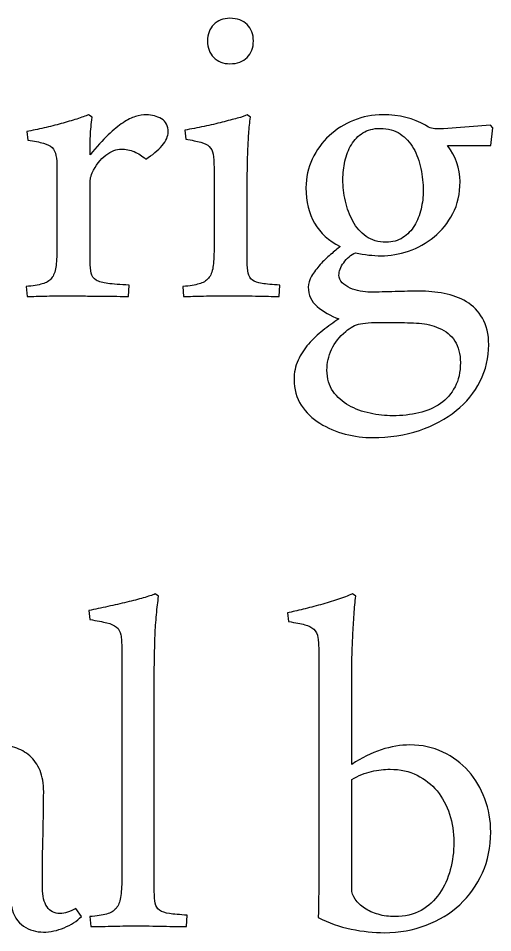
# Model space of a CAD drawing. Extents: x -303 to 288, y -142 to 145.
# Drawn here: x 82.1 to 88.48, y -122.49 to -110.2 of the extents above; entities that cross this region are included whole.
import ezdxf

# ---------------------------------------------------------------- set-up
doc = ezdxf.new("R2010")
doc.units = 0
doc.header["$MEASUREMENT"] = 0
doc.layers.add('LAYER_1', color=7, linetype='CONTINUOUS')

msp = doc.modelspace()

# ---------------------------------------------------------------- linework, layer by layer
at = {"layer": 'LAYER_1', "color": 250}
for points, knots in [([(84.6444, -110.5066), (84.6444, -110.4163), (84.6726, -110.3429), (84.7276, -110.2865), (84.7276, -110.2865), (84.7827, -110.23), (84.856, -110.2018), (84.9463, -110.2018), (84.9463, -110.2018), (85.0437, -110.2018), (85.1199, -110.23), (85.1763, -110.2865), (85.1763, -110.2865), (85.2328, -110.3429), (85.261, -110.4163), (85.261, -110.5066), (85.261, -110.5066), (85.261, -110.5983), (85.2328, -110.6717), (85.1763, -110.7281), (85.1763, -110.7281), (85.1199, -110.7846), (85.0437, -110.8128), (84.9463, -110.8128), (84.9463, -110.8128), (84.856, -110.8128), (84.7827, -110.7846), (84.7276, -110.7281), (84.7276, -110.7281), (84.6726, -110.6717), (84.6444, -110.5983), (84.6444, -110.5066)], [0, 0, 0, 0, 0.1111111, 0.1111111, 0.1111111, 0.1111111, 0.2222222, 0.2222222, 0.2222222, 0.2222222, 0.3333333, 0.3333333, 0.3333333, 0.3333333, 0.4444444, 0.4444444, 0.4444444, 0.4444444, 0.5555556, 0.5555556, 0.5555556, 0.5555556, 0.6666667, 0.6666667, 0.6666667, 0.6666667, 0.7777778, 0.7777778, 0.7777778, 0.7777778, 1, 1, 1, 1]), ([(83.5832, -113.9384), (83.538, -113.9384), (83.4858, -113.9384), (83.4237, -113.937), (83.4237, -113.937), (83.3616, -113.9356), (83.2939, -113.9342), (83.2233, -113.9342), (83.2233, -113.9342), (83.1514, -113.9342), (83.078, -113.9342), (83.0032, -113.9328), (83.0032, -113.9328), (82.9298, -113.9313), (82.8593, -113.9299), (82.7929, -113.9299), (82.7929, -113.9299), (82.6857, -113.9299), (82.5827, -113.9313), (82.4825, -113.9342), (82.4825, -113.9342), (82.3837, -113.937), (82.2948, -113.9384), (82.2186, -113.9384), (82.2186, -113.9384), (82.2186, -113.9384), (82.2059, -113.8058), (82.2059, -113.8058), (82.2059, -113.8058), (82.2962, -113.7973), (82.3696, -113.786), (82.4232, -113.7705), (82.4232, -113.7705), (82.4769, -113.7564), (82.5178, -113.731), (82.5474, -113.6943), (82.5474, -113.6943), (82.5756, -113.659), (82.5954, -113.6096), (82.6053, -113.5475), (82.6053, -113.5475), (82.6137, -113.4854), (82.6194, -113.4022), (82.6194, -113.2978), (82.6194, -113.2978), (82.6194, -113.2978), (82.6194, -112.2267), (82.6194, -112.2267), (82.6194, -112.2267), (82.6194, -112.1491), (82.6152, -112.0884), (82.6067, -112.0447), (82.6067, -112.0447), (82.5982, -112.001), (82.5813, -111.9657), (82.5545, -111.9389), (82.5545, -111.9389), (82.5291, -111.9135), (82.4896, -111.8937), (82.4374, -111.8796), (82.4374, -111.8796), (82.3851, -111.8655), (82.3146, -111.8514), (82.2271, -111.8387), (82.2271, -111.8387), (82.2271, -111.8387), (82.2144, -111.723), (82.2144, -111.723), (82.2144, -111.723), (82.2892, -111.7089), (82.3654, -111.6933), (82.4458, -111.675), (82.4458, -111.675), (82.5248, -111.6567), (82.6025, -111.6383), (82.6772, -111.6171), (82.6772, -111.6171), (82.752, -111.596), (82.8212, -111.5762), (82.8861, -111.5551), (82.8861, -111.5551), (82.951, -111.5339), (83.0032, -111.5155), (83.0455, -111.4986), (83.0455, -111.4986), (83.0455, -111.4986), (83.0949, -111.5325), (83.0949, -111.5325), (83.0949, -111.5325), (83.0808, -111.6171), (83.0723, -111.7032), (83.0695, -111.7865), (83.0695, -111.7865), (83.0667, -111.8711), (83.0653, -111.9544), (83.0653, -112.0362), (83.0653, -112.0362), (83.1542, -111.929), (83.2346, -111.8401), (83.308, -111.7695), (83.308, -111.7695), (83.38, -111.7004), (83.4477, -111.6454), (83.5084, -111.6044), (83.5084, -111.6044), (83.5691, -111.5649), (83.6241, -111.5367), (83.6749, -111.5226), (83.6749, -111.5226), (83.7271, -111.5071), (83.7765, -111.4986), (83.8259, -111.4986), (83.8259, -111.4986), (83.8978, -111.4986), (83.9642, -111.517), (84.0248, -111.5536), (84.0248, -111.5536), (84.0855, -111.5889), (84.1152, -111.6482), (84.1152, -111.7314), (84.1152, -111.7314), (84.1152, -111.7865), (84.0883, -111.8471), (84.0333, -111.9121), (84.0333, -111.9121), (83.9783, -111.9784), (83.9049, -112.0391), (83.8146, -112.0941), (83.8146, -112.0941), (83.7638, -112.0503), (83.713, -112.0165), (83.6594, -111.9939), (83.6594, -111.9939), (83.6057, -111.9699), (83.5465, -111.9586), (83.483, -111.9586), (83.483, -111.9586), (83.4195, -111.9586), (83.3503, -111.9854), (83.277, -112.0405), (83.277, -112.0405), (83.2022, -112.0955), (83.1415, -112.1759), (83.0949, -112.2804), (83.0949, -112.2804), (83.0808, -112.3114), (83.0723, -112.3382), (83.0695, -112.3608), (83.0695, -112.3608), (83.0667, -112.3848), (83.0653, -112.4158), (83.0653, -112.4539), (83.0653, -112.4539), (83.0653, -112.4539), (83.0653, -113.4671), (83.0653, -113.4671), (83.0653, -113.4671), (83.0653, -113.5334), (83.0709, -113.5856), (83.0808, -113.6265), (83.0808, -113.6265), (83.0893, -113.6661), (83.1119, -113.6971), (83.1485, -113.7197), (83.1485, -113.7197), (83.1838, -113.7408), (83.236, -113.7564), (83.3052, -113.7648), (83.3052, -113.7648), (83.3743, -113.7733), (83.4689, -113.7804), (83.5902, -113.786), (83.5902, -113.786), (83.5902, -113.786), (83.5832, -113.9384), (83.5832, -113.9384)], [0, 0, 0, 0, 0.0222222, 0.0222222, 0.0222222, 0.0222222, 0.0444444, 0.0444444, 0.0444444, 0.0444444, 0.0666667, 0.0666667, 0.0666667, 0.0666667, 0.0888889, 0.0888889, 0.0888889, 0.0888889, 0.1111111, 0.1111111, 0.1111111, 0.1111111, 0.1333333, 0.1333333, 0.1333333, 0.1333333, 0.1555556, 0.1555556, 0.1555556, 0.1555556, 0.1777778, 0.1777778, 0.1777778, 0.1777778, 0.2, 0.2, 0.2, 0.2, 0.2222222, 0.2222222, 0.2222222, 0.2222222, 0.2444444, 0.2444444, 0.2444444, 0.2444444, 0.2666667, 0.2666667, 0.2666667, 0.2666667, 0.2888889, 0.2888889, 0.2888889, 0.2888889, 0.3111111, 0.3111111, 0.3111111, 0.3111111, 0.3333333, 0.3333333, 0.3333333, 0.3333333, 0.3555556, 0.3555556, 0.3555556, 0.3555556, 0.3777778, 0.3777778, 0.3777778, 0.3777778, 0.4, 0.4, 0.4, 0.4, 0.4222222, 0.4222222, 0.4222222, 0.4222222, 0.4444444, 0.4444444, 0.4444444, 0.4444444, 0.4666667, 0.4666667, 0.4666667, 0.4666667, 0.4888889, 0.4888889, 0.4888889, 0.4888889, 0.5111111, 0.5111111, 0.5111111, 0.5111111, 0.5333333, 0.5333333, 0.5333333, 0.5333333, 0.5555556, 0.5555556, 0.5555556, 0.5555556, 0.5777778, 0.5777778, 0.5777778, 0.5777778, 0.6, 0.6, 0.6, 0.6, 0.6222222, 0.6222222, 0.6222222, 0.6222222, 0.6444444, 0.6444444, 0.6444444, 0.6444444, 0.6666667, 0.6666667, 0.6666667, 0.6666667, 0.6888889, 0.6888889, 0.6888889, 0.6888889, 0.7111111, 0.7111111, 0.7111111, 0.7111111, 0.7333333, 0.7333333, 0.7333333, 0.7333333, 0.7555556, 0.7555556, 0.7555556, 0.7555556, 0.7777778, 0.7777778, 0.7777778, 0.7777778, 0.8, 0.8, 0.8, 0.8, 0.8222222, 0.8222222, 0.8222222, 0.8222222, 0.8444444, 0.8444444, 0.8444444, 0.8444444, 0.8666667, 0.8666667, 0.8666667, 0.8666667, 0.8888889, 0.8888889, 0.8888889, 0.8888889, 0.9111111, 0.9111111, 0.9111111, 0.9111111, 0.9333333, 0.9333333, 0.9333333, 0.9333333, 0.9555556, 0.9555556, 0.9555556, 0.9555556, 1, 1, 1, 1]), ([(85.6081, -113.9384), (85.5207, -113.9384), (85.4134, -113.937), (85.2892, -113.9342), (85.2892, -113.9342), (85.1665, -113.9313), (85.0381, -113.9299), (84.9054, -113.9299), (84.9054, -113.9299), (84.7982, -113.9299), (84.6938, -113.9313), (84.5907, -113.9342), (84.5907, -113.9342), (84.4891, -113.937), (84.4002, -113.9384), (84.3226, -113.9384), (84.3226, -113.9384), (84.3226, -113.9384), (84.3142, -113.8058), (84.3142, -113.8058), (84.3142, -113.8058), (84.4059, -113.7973), (84.4779, -113.786), (84.5315, -113.7705), (84.5315, -113.7705), (84.5851, -113.7564), (84.6274, -113.731), (84.6571, -113.6943), (84.6571, -113.6943), (84.6881, -113.659), (84.7079, -113.6096), (84.7177, -113.5475), (84.7177, -113.5475), (84.7276, -113.4854), (84.7319, -113.4022), (84.7319, -113.2978), (84.7319, -113.2978), (84.7319, -113.2978), (84.7319, -112.2098), (84.7319, -112.2098), (84.7319, -112.2098), (84.7319, -112.1336), (84.7276, -112.0729), (84.7192, -112.0278), (84.7192, -112.0278), (84.7107, -111.984), (84.6938, -111.9502), (84.6684, -111.9248), (84.6684, -111.9248), (84.6415, -111.9008), (84.6034, -111.881), (84.5526, -111.8669), (84.5526, -111.8669), (84.5004, -111.8528), (84.4341, -111.8401), (84.3509, -111.826), (84.3509, -111.826), (84.3509, -111.826), (84.3396, -111.706), (84.3396, -111.706), (84.3396, -111.706), (84.4242, -111.6891), (84.5103, -111.6722), (84.5978, -111.6538), (84.5978, -111.6538), (84.6839, -111.6369), (84.7657, -111.6171), (84.8419, -111.5988), (84.8419, -111.5988), (84.9167, -111.579), (84.9844, -111.5607), (85.0437, -111.5452), (85.0437, -111.5452), (85.103, -111.5282), (85.1481, -111.5127), (85.1778, -111.4986), (85.1778, -111.4986), (85.1778, -111.4986), (85.2201, -111.5325), (85.2201, -111.5325), (85.2201, -111.5325), (85.2116, -111.6016), (85.2046, -111.6736), (85.1989, -111.7512), (85.1989, -111.7512), (85.1933, -111.8288), (85.189, -111.905), (85.1862, -111.9812), (85.1862, -111.9812), (85.1834, -112.0574), (85.182, -112.128), (85.1806, -112.1957), (85.1806, -112.1957), (85.1792, -112.2634), (85.1778, -112.3213), (85.1778, -112.3721), (85.1778, -112.3721), (85.1778, -112.3721), (85.1778, -113.4671), (85.1778, -113.4671), (85.1778, -113.4671), (85.1778, -113.5334), (85.182, -113.5856), (85.1905, -113.6265), (85.1905, -113.6265), (85.1989, -113.6661), (85.2173, -113.6971), (85.2469, -113.7197), (85.2469, -113.7197), (85.2751, -113.7408), (85.3189, -113.7564), (85.3767, -113.7648), (85.3767, -113.7648), (85.4346, -113.7733), (85.515, -113.7804), (85.6166, -113.786), (85.6166, -113.786), (85.6166, -113.786), (85.6081, -113.9384), (85.6081, -113.9384)], [0, 0, 0, 0, 0.0322581, 0.0322581, 0.0322581, 0.0322581, 0.0645161, 0.0645161, 0.0645161, 0.0645161, 0.0967742, 0.0967742, 0.0967742, 0.0967742, 0.1290323, 0.1290323, 0.1290323, 0.1290323, 0.1612903, 0.1612903, 0.1612903, 0.1612903, 0.1935484, 0.1935484, 0.1935484, 0.1935484, 0.2258065, 0.2258065, 0.2258065, 0.2258065, 0.2580645, 0.2580645, 0.2580645, 0.2580645, 0.2903226, 0.2903226, 0.2903226, 0.2903226, 0.3225806, 0.3225806, 0.3225806, 0.3225806, 0.3548387, 0.3548387, 0.3548387, 0.3548387, 0.3870968, 0.3870968, 0.3870968, 0.3870968, 0.4193548, 0.4193548, 0.4193548, 0.4193548, 0.4516129, 0.4516129, 0.4516129, 0.4516129, 0.483871, 0.483871, 0.483871, 0.483871, 0.516129, 0.516129, 0.516129, 0.516129, 0.5483871, 0.5483871, 0.5483871, 0.5483871, 0.5806452, 0.5806452, 0.5806452, 0.5806452, 0.6129032, 0.6129032, 0.6129032, 0.6129032, 0.6451613, 0.6451613, 0.6451613, 0.6451613, 0.6774194, 0.6774194, 0.6774194, 0.6774194, 0.7096774, 0.7096774, 0.7096774, 0.7096774, 0.7419355, 0.7419355, 0.7419355, 0.7419355, 0.7741935, 0.7741935, 0.7741935, 0.7741935, 0.8064516, 0.8064516, 0.8064516, 0.8064516, 0.8387097, 0.8387097, 0.8387097, 0.8387097, 0.8709677, 0.8709677, 0.8709677, 0.8709677, 0.9032258, 0.9032258, 0.9032258, 0.9032258, 0.9354839, 0.9354839, 0.9354839, 0.9354839, 1, 1, 1, 1]), ([(85.968, -112.4793), (85.968, -112.341), (85.9962, -112.2126), (86.0526, -112.0927), (86.0526, -112.0927), (86.1091, -111.9727), (86.1853, -111.8683), (86.2798, -111.7808), (86.2798, -111.7808), (86.3758, -111.6919), (86.4858, -111.6228), (86.6086, -111.5734), (86.6086, -111.5734), (86.7328, -111.524), (86.864, -111.4986), (87.0023, -111.4986), (87.0023, -111.4986), (87.2224, -111.4986), (87.4129, -111.5466), (87.5724, -111.6397), (87.5724, -111.6397), (87.602, -111.6595), (87.6317, -111.6722), (87.6571, -111.6792), (87.6571, -111.6792), (87.6839, -111.6863), (87.7149, -111.6891), (87.7502, -111.6891), (87.7502, -111.6891), (87.7798, -111.6863), (87.8024, -111.6849), (87.8165, -111.6849), (87.8165, -111.6849), (87.8165, -111.6849), (88.4487, -111.6397), (88.4487, -111.6397), (88.4487, -111.6397), (88.4487, -111.6397), (88.4783, -111.6736), (88.4783, -111.6736), (88.4783, -111.6736), (88.4783, -111.6736), (88.4529, -111.9121), (88.4529, -111.9121), (88.4529, -111.9121), (88.4529, -111.9121), (87.8701, -111.9121), (87.8701, -111.9121), (87.8701, -111.9121), (87.983, -112.0588), (88.0395, -112.2197), (88.0395, -112.3961), (88.0395, -112.3961), (88.0395, -112.5583), (88.007, -112.7023), (87.9421, -112.8265), (87.9421, -112.8265), (87.8772, -112.9506), (87.7939, -113.0551), (87.6909, -113.1383), (87.6909, -113.1383), (87.5865, -113.223), (87.4722, -113.2865), (87.3466, -113.3288), (87.3466, -113.3288), (87.221, -113.3711), (87.0983, -113.3923), (86.9769, -113.3923), (86.9769, -113.3923), (86.8697, -113.3923), (86.7554, -113.3796), (86.634, -113.3514), (86.634, -113.3514), (86.5705, -113.381), (86.5169, -113.4262), (86.4746, -113.4854), (86.4746, -113.4854), (86.4322, -113.5447), (86.4111, -113.6011), (86.4111, -113.6534), (86.4111, -113.6534), (86.4111, -113.6915), (86.4252, -113.7253), (86.4548, -113.755), (86.4548, -113.755), (86.483, -113.7832), (86.5183, -113.8072), (86.562, -113.8269), (86.562, -113.8269), (86.6044, -113.8467), (86.6495, -113.8594), (86.6975, -113.8678), (86.6975, -113.8678), (86.7469, -113.8763), (86.7892, -113.8805), (86.8287, -113.8805), (86.8287, -113.8805), (86.936, -113.8805), (87.0475, -113.8791), (87.1646, -113.8749), (87.1646, -113.8749), (87.2817, -113.8707), (87.3918, -113.8678), (87.4934, -113.8678), (87.4934, -113.8678), (87.6034, -113.8678), (87.7149, -113.8791), (87.825, -113.8989), (87.825, -113.8989), (87.935, -113.9201), (88.0352, -113.9567), (88.1241, -114.0104), (88.1241, -114.0104), (88.2144, -114.064), (88.2864, -114.1388), (88.3414, -114.2319), (88.3414, -114.2319), (88.3965, -114.325), (88.4247, -114.4436), (88.4247, -114.5875), (88.4247, -114.5875), (88.4247, -114.7611), (88.3852, -114.9248), (88.309, -115.0772), (88.309, -115.0772), (88.2314, -115.231), (88.1241, -115.3622), (87.9858, -115.4737), (87.9858, -115.4737), (87.8476, -115.5852), (87.6839, -115.6741), (87.492, -115.739), (87.492, -115.739), (87.3001, -115.8039), (87.0898, -115.8363), (86.8612, -115.8363), (86.8612, -115.8363), (86.7427, -115.8363), (86.6213, -115.8208), (86.4957, -115.7884), (86.4957, -115.7884), (86.3701, -115.7573), (86.2558, -115.7079), (86.1542, -115.643), (86.1542, -115.643), (86.0526, -115.5795), (85.9694, -115.4977), (85.9045, -115.4003), (85.9045, -115.4003), (85.8396, -115.3015), (85.8071, -115.1872), (85.8071, -115.0546), (85.8071, -115.0546), (85.8071, -114.9614), (85.8255, -114.8754), (85.8607, -114.7963), (85.8607, -114.7963), (85.8974, -114.7173), (85.944, -114.6454), (86.0018, -114.579), (86.0018, -114.579), (86.0597, -114.5127), (86.1246, -114.452), (86.1952, -114.397), (86.1952, -114.397), (86.2671, -114.342), (86.3391, -114.2898), (86.4111, -114.2404), (86.4111, -114.2404), (86.2982, -114.1995), (86.2008, -114.1444), (86.119, -114.0753), (86.119, -114.0753), (86.0385, -114.0061), (85.9976, -113.9186), (85.9976, -113.8142), (85.9976, -113.8142), (85.9976, -113.7677), (86.0131, -113.7183), (86.0442, -113.6661), (86.0442, -113.6661), (86.0766, -113.6138), (86.1147, -113.5616), (86.1585, -113.5122), (86.1585, -113.5122), (86.2022, -113.4629), (86.2502, -113.4177), (86.2996, -113.3768), (86.2996, -113.3768), (86.349, -113.3344), (86.3913, -113.2992), (86.4266, -113.2681), (86.4266, -113.2681), (86.1218, -113.1143), (85.968, -112.8504), (85.968, -112.4793)], [0, 0, 0, 0, 0.02, 0.02, 0.02, 0.02, 0.04, 0.04, 0.04, 0.04, 0.06, 0.06, 0.06, 0.06, 0.08, 0.08, 0.08, 0.08, 0.1, 0.1, 0.1, 0.1, 0.12, 0.12, 0.12, 0.12, 0.14, 0.14, 0.14, 0.14, 0.16, 0.16, 0.16, 0.16, 0.18, 0.18, 0.18, 0.18, 0.2, 0.2, 0.2, 0.2, 0.22, 0.22, 0.22, 0.22, 0.24, 0.24, 0.24, 0.24, 0.26, 0.26, 0.26, 0.26, 0.28, 0.28, 0.28, 0.28, 0.3, 0.3, 0.3, 0.3, 0.32, 0.32, 0.32, 0.32, 0.34, 0.34, 0.34, 0.34, 0.36, 0.36, 0.36, 0.36, 0.38, 0.38, 0.38, 0.38, 0.4, 0.4, 0.4, 0.4, 0.42, 0.42, 0.42, 0.42, 0.44, 0.44, 0.44, 0.44, 0.46, 0.46, 0.46, 0.46, 0.48, 0.48, 0.48, 0.48, 0.5, 0.5, 0.5, 0.5, 0.52, 0.52, 0.52, 0.52, 0.54, 0.54, 0.54, 0.54, 0.56, 0.56, 0.56, 0.56, 0.58, 0.58, 0.58, 0.58, 0.6, 0.6, 0.6, 0.6, 0.62, 0.62, 0.62, 0.62, 0.64, 0.64, 0.64, 0.64, 0.66, 0.66, 0.66, 0.66, 0.68, 0.68, 0.68, 0.68, 0.7, 0.7, 0.7, 0.7, 0.72, 0.72, 0.72, 0.72, 0.74, 0.74, 0.74, 0.74, 0.76, 0.76, 0.76, 0.76, 0.78, 0.78, 0.78, 0.78, 0.8, 0.8, 0.8, 0.8, 0.82, 0.82, 0.82, 0.82, 0.84, 0.84, 0.84, 0.84, 0.86, 0.86, 0.86, 0.86, 0.88, 0.88, 0.88, 0.88, 0.9, 0.9, 0.9, 0.9, 0.92, 0.92, 0.92, 0.92, 0.94, 0.94, 0.94, 0.94, 0.96, 0.96, 0.96, 0.96, 1, 1, 1, 1]), ([(87.0432, -113.2103), (87.1321, -113.2103), (87.2069, -113.1905), (87.2704, -113.1482), (87.2704, -113.1482), (87.3339, -113.1073), (87.3861, -113.0536), (87.4256, -112.9873), (87.4256, -112.9873), (87.4652, -112.921), (87.4948, -112.8476), (87.5145, -112.7644), (87.5145, -112.7644), (87.5343, -112.6811), (87.5442, -112.6007), (87.5442, -112.5202), (87.5442, -112.5202), (87.5442, -112.4215), (87.5329, -112.3213), (87.5131, -112.2211), (87.5131, -112.2211), (87.492, -112.1195), (87.4581, -112.0292), (87.4129, -111.9502), (87.4129, -111.9502), (87.3678, -111.8697), (87.3085, -111.8048), (87.2351, -111.7554), (87.2351, -111.7554), (87.1618, -111.706), (87.0729, -111.6806), (86.9642, -111.6806), (86.9642, -111.6806), (86.8739, -111.6806), (86.7963, -111.7018), (86.7328, -111.7413), (86.7328, -111.7413), (86.6693, -111.7808), (86.6185, -111.8344), (86.5776, -111.9008), (86.5776, -111.9008), (86.5381, -111.9671), (86.5098, -112.0405), (86.4915, -112.1209), (86.4915, -112.1209), (86.4731, -112.2027), (86.4647, -112.2846), (86.4647, -112.3678), (86.4647, -112.3678), (86.4647, -112.461), (86.476, -112.5569), (86.4971, -112.6571), (86.4971, -112.6571), (86.5197, -112.7559), (86.5536, -112.8476), (86.5987, -112.9295), (86.5987, -112.9295), (86.6439, -113.0127), (86.7032, -113.0805), (86.7765, -113.1327), (86.7765, -113.1327), (86.8499, -113.1849), (86.9388, -113.2103), (87.0432, -113.2103)], [0, 0, 0, 0, 0.0588235, 0.0588235, 0.0588235, 0.0588235, 0.1176471, 0.1176471, 0.1176471, 0.1176471, 0.1764706, 0.1764706, 0.1764706, 0.1764706, 0.2352941, 0.2352941, 0.2352941, 0.2352941, 0.2941176, 0.2941176, 0.2941176, 0.2941176, 0.3529412, 0.3529412, 0.3529412, 0.3529412, 0.4117647, 0.4117647, 0.4117647, 0.4117647, 0.4705882, 0.4705882, 0.4705882, 0.4705882, 0.5294118, 0.5294118, 0.5294118, 0.5294118, 0.5882353, 0.5882353, 0.5882353, 0.5882353, 0.6470588, 0.6470588, 0.6470588, 0.6470588, 0.7058824, 0.7058824, 0.7058824, 0.7058824, 0.7647059, 0.7647059, 0.7647059, 0.7647059, 0.8235294, 0.8235294, 0.8235294, 0.8235294, 0.8823529, 0.8823529, 0.8823529, 0.8823529, 1, 1, 1, 1]), ([(87.0729, -114.2898), (86.9811, -114.2898), (86.9064, -114.2912), (86.8471, -114.2912), (86.8471, -114.2912), (86.7878, -114.2926), (86.7384, -114.2982), (86.7003, -114.3067), (86.7003, -114.3067), (86.6622, -114.3152), (86.627, -114.3265), (86.5973, -114.3434), (86.5973, -114.3434), (86.5663, -114.3603), (86.5352, -114.3815), (86.5014, -114.4097), (86.5014, -114.4097), (86.4167, -114.4817), (86.3532, -114.5621), (86.3109, -114.651), (86.3109, -114.651), (86.27, -114.7413), (86.2502, -114.8344), (86.2502, -114.9304), (86.2502, -114.9304), (86.2502, -115.0433), (86.277, -115.1392), (86.332, -115.2154), (86.332, -115.2154), (86.3871, -115.2931), (86.4576, -115.3551), (86.5437, -115.4045), (86.5437, -115.4045), (86.6284, -115.4525), (86.7229, -115.4878), (86.8287, -115.509), (86.8287, -115.509), (86.9332, -115.5315), (87.0348, -115.5428), (87.1335, -115.5428), (87.1335, -115.5428), (87.2577, -115.5428), (87.3748, -115.5287), (87.4849, -115.5033), (87.4849, -115.5033), (87.5964, -115.4765), (87.6923, -115.4356), (87.7756, -115.3777), (87.7756, -115.3777), (87.8574, -115.3199), (87.9238, -115.2451), (87.9717, -115.1534), (87.9717, -115.1534), (88.0197, -115.063), (88.0437, -114.9544), (88.0437, -114.8274), (88.0437, -114.8274), (88.0437, -114.7117), (88.0183, -114.6143), (87.9689, -114.5381), (87.9689, -114.5381), (87.9195, -114.4605), (87.8476, -114.4027), (87.7544, -114.3646), (87.7544, -114.3646), (87.674, -114.3279), (87.5865, -114.3067), (87.4891, -114.2996), (87.4891, -114.2996), (87.3932, -114.2926), (87.2817, -114.2898), (87.1547, -114.2898), (87.1547, -114.2898), (87.1547, -114.2898), (87.0729, -114.2898), (87.0729, -114.2898)], [0, 0, 0, 0, 0.05, 0.05, 0.05, 0.05, 0.1, 0.1, 0.1, 0.1, 0.15, 0.15, 0.15, 0.15, 0.2, 0.2, 0.2, 0.2, 0.25, 0.25, 0.25, 0.25, 0.3, 0.3, 0.3, 0.3, 0.35, 0.35, 0.35, 0.35, 0.4, 0.4, 0.4, 0.4, 0.45, 0.45, 0.45, 0.45, 0.5, 0.5, 0.5, 0.5, 0.55, 0.55, 0.55, 0.55, 0.6, 0.6, 0.6, 0.6, 0.65, 0.65, 0.65, 0.65, 0.7, 0.7, 0.7, 0.7, 0.75, 0.75, 0.75, 0.75, 0.8, 0.8, 0.8, 0.8, 0.85, 0.85, 0.85, 0.85, 0.9, 0.9, 0.9, 0.9, 1, 1, 1, 1]), ([(83.9866, -117.9685), (83.9753, -118.0405), (83.9654, -118.1223), (83.9583, -118.2154), (83.9583, -118.2154), (83.9499, -118.3072), (83.9428, -118.4003), (83.9386, -118.4948), (83.9386, -118.4948), (83.9358, -118.588), (83.9329, -118.6755), (83.9315, -118.7587), (83.9315, -118.7587), (83.9301, -118.842), (83.9287, -118.9069), (83.9287, -118.9577), (83.9287, -118.9577), (83.9287, -118.9577), (83.9287, -121.9337), (83.9287, -121.9337), (83.9287, -121.9337), (83.9287, -122), (83.9329, -122.0522), (83.9414, -122.0931), (83.9414, -122.0931), (83.9499, -122.1327), (83.9682, -122.1637), (83.9993, -122.1863), (83.9993, -122.1863), (84.0289, -122.2074), (84.074, -122.223), (84.1319, -122.2314), (84.1319, -122.2314), (84.1898, -122.2399), (84.2688, -122.247), (84.3718, -122.2526), (84.3718, -122.2526), (84.3718, -122.2526), (84.3633, -122.405), (84.3633, -122.405), (84.3633, -122.405), (84.2744, -122.405), (84.17, -122.4036), (84.0472, -122.4008), (84.0472, -122.4008), (83.9245, -122.3979), (83.7961, -122.3965), (83.6648, -122.3965), (83.6648, -122.3965), (83.5562, -122.3965), (83.4503, -122.3979), (83.3459, -122.4008), (83.3459, -122.4008), (83.2415, -122.4036), (83.1498, -122.405), (83.0736, -122.405), (83.0736, -122.405), (83.0736, -122.405), (83.0609, -122.2724), (83.0609, -122.2724), (83.0609, -122.2724), (83.154, -122.2639), (83.2302, -122.2526), (83.2867, -122.2371), (83.2867, -122.2371), (83.3431, -122.223), (83.3854, -122.1976), (83.4165, -122.1609), (83.4165, -122.1609), (83.4461, -122.1256), (83.4659, -122.0762), (83.4757, -122.0141), (83.4757, -122.0141), (83.4856, -121.952), (83.4913, -121.8688), (83.4913, -121.7644), (83.4913, -121.7644), (83.4913, -121.7644), (83.4913, -118.6755), (83.4913, -118.6755), (83.4913, -118.6755), (83.4913, -118.5964), (83.487, -118.5329), (83.4786, -118.4878), (83.4786, -118.4878), (83.4701, -118.4426), (83.4503, -118.4074), (83.4207, -118.382), (83.4207, -118.382), (83.3897, -118.358), (83.3473, -118.3382), (83.2895, -118.3241), (83.2895, -118.3241), (83.233, -118.3114), (83.1568, -118.2959), (83.0609, -118.2789), (83.0609, -118.2789), (83.0609, -118.2789), (83.0482, -118.159), (83.0482, -118.159), (83.0482, -118.159), (83.1314, -118.1421), (83.2161, -118.1251), (83.305, -118.1054), (83.305, -118.1054), (83.3925, -118.0856), (83.4772, -118.0673), (83.559, -118.0475), (83.559, -118.0475), (83.6408, -118.0278), (83.7142, -118.0094), (83.7805, -117.9897), (83.7805, -117.9897), (83.8469, -117.9699), (83.9005, -117.953), (83.9414, -117.936), (83.9414, -117.936), (83.9414, -117.936), (83.9866, -117.9685), (83.9866, -117.9685)], [0, 0, 0, 0, 0.0322581, 0.0322581, 0.0322581, 0.0322581, 0.0645161, 0.0645161, 0.0645161, 0.0645161, 0.0967742, 0.0967742, 0.0967742, 0.0967742, 0.1290323, 0.1290323, 0.1290323, 0.1290323, 0.1612903, 0.1612903, 0.1612903, 0.1612903, 0.1935484, 0.1935484, 0.1935484, 0.1935484, 0.2258065, 0.2258065, 0.2258065, 0.2258065, 0.2580645, 0.2580645, 0.2580645, 0.2580645, 0.2903226, 0.2903226, 0.2903226, 0.2903226, 0.3225806, 0.3225806, 0.3225806, 0.3225806, 0.3548387, 0.3548387, 0.3548387, 0.3548387, 0.3870968, 0.3870968, 0.3870968, 0.3870968, 0.4193548, 0.4193548, 0.4193548, 0.4193548, 0.4516129, 0.4516129, 0.4516129, 0.4516129, 0.483871, 0.483871, 0.483871, 0.483871, 0.516129, 0.516129, 0.516129, 0.516129, 0.5483871, 0.5483871, 0.5483871, 0.5483871, 0.5806452, 0.5806452, 0.5806452, 0.5806452, 0.6129032, 0.6129032, 0.6129032, 0.6129032, 0.6451613, 0.6451613, 0.6451613, 0.6451613, 0.6774194, 0.6774194, 0.6774194, 0.6774194, 0.7096774, 0.7096774, 0.7096774, 0.7096774, 0.7419355, 0.7419355, 0.7419355, 0.7419355, 0.7741935, 0.7741935, 0.7741935, 0.7741935, 0.8064516, 0.8064516, 0.8064516, 0.8064516, 0.8387097, 0.8387097, 0.8387097, 0.8387097, 0.8709677, 0.8709677, 0.8709677, 0.8709677, 0.9032258, 0.9032258, 0.9032258, 0.9032258, 0.9354839, 0.9354839, 0.9354839, 0.9354839, 1, 1, 1, 1]), ([(86.6366, -117.9685), (86.6281, -118.0376), (86.6211, -118.1195), (86.614, -118.2126), (86.614, -118.2126), (86.607, -118.3072), (86.6013, -118.4003), (86.5971, -118.492), (86.5971, -118.492), (86.5929, -118.5837), (86.59, -118.6712), (86.5872, -118.7545), (86.5872, -118.7545), (86.5844, -118.8377), (86.583, -118.9041), (86.583, -118.9534), (86.583, -118.9534), (86.583, -118.9534), (86.583, -120.2263), (86.583, -120.2263), (86.583, -120.2263), (86.7156, -120.1388), (86.8469, -120.0725), (86.9795, -120.0301), (86.9795, -120.0301), (87.1122, -119.9878), (87.2406, -119.9652), (87.3647, -119.9652), (87.3647, -119.9652), (87.527, -119.9652), (87.6752, -119.9977), (87.8092, -120.0612), (87.8092, -120.0612), (87.9419, -120.1247), (88.0562, -120.2093), (88.1521, -120.318), (88.1521, -120.318), (88.2467, -120.4252), (88.3201, -120.5494), (88.3723, -120.6891), (88.3723, -120.6891), (88.4259, -120.8302), (88.4513, -120.9784), (88.4513, -121.1364), (88.4513, -121.1364), (88.4513, -121.3368), (88.4146, -121.5202), (88.3398, -121.6853), (88.3398, -121.6853), (88.265, -121.8504), (88.1634, -121.993), (88.0364, -122.1115), (88.0364, -122.1115), (87.908, -122.23), (87.757, -122.3217), (87.5835, -122.3881), (87.5835, -122.3881), (87.4099, -122.4544), (87.2222, -122.4883), (87.0204, -122.4883), (87.0204, -122.4883), (86.8807, -122.4883), (86.7326, -122.4713), (86.5759, -122.4403), (86.5759, -122.4403), (86.4207, -122.4078), (86.2726, -122.357), (86.1329, -122.2851), (86.1329, -122.2851), (86.1371, -122.0762), (86.1399, -121.9196), (86.1399, -121.818), (86.1399, -121.818), (86.1399, -121.818), (86.1399, -118.7178), (86.1399, -118.7178), (86.1399, -118.7178), (86.1399, -118.6374), (86.1357, -118.5739), (86.1286, -118.5245), (86.1286, -118.5245), (86.1202, -118.4765), (86.1018, -118.4384), (86.0722, -118.4116), (86.0722, -118.4116), (86.044, -118.3834), (86.003, -118.3636), (85.9508, -118.3495), (85.9508, -118.3495), (85.8986, -118.3354), (85.8266, -118.3213), (85.7349, -118.3086), (85.7349, -118.3086), (85.7349, -118.3086), (85.7194, -118.1886), (85.7194, -118.1886), (85.7194, -118.1886), (85.7829, -118.1773), (85.852, -118.1618), (85.9297, -118.1421), (85.9297, -118.1421), (86.0073, -118.1237), (86.0849, -118.1026), (86.1639, -118.0814), (86.1639, -118.0814), (86.2415, -118.0588), (86.3177, -118.0348), (86.3925, -118.0108), (86.3925, -118.0108), (86.4673, -117.9854), (86.5336, -117.9614), (86.5915, -117.936), (86.5915, -117.936), (86.5915, -117.936), (86.6366, -117.9685), (86.6366, -117.9685)], [0, 0, 0, 0, 0.0333333, 0.0333333, 0.0333333, 0.0333333, 0.0666667, 0.0666667, 0.0666667, 0.0666667, 0.1, 0.1, 0.1, 0.1, 0.1333333, 0.1333333, 0.1333333, 0.1333333, 0.1666667, 0.1666667, 0.1666667, 0.1666667, 0.2, 0.2, 0.2, 0.2, 0.2333333, 0.2333333, 0.2333333, 0.2333333, 0.2666667, 0.2666667, 0.2666667, 0.2666667, 0.3, 0.3, 0.3, 0.3, 0.3333333, 0.3333333, 0.3333333, 0.3333333, 0.3666667, 0.3666667, 0.3666667, 0.3666667, 0.4, 0.4, 0.4, 0.4, 0.4333333, 0.4333333, 0.4333333, 0.4333333, 0.4666667, 0.4666667, 0.4666667, 0.4666667, 0.5, 0.5, 0.5, 0.5, 0.5333333, 0.5333333, 0.5333333, 0.5333333, 0.5666667, 0.5666667, 0.5666667, 0.5666667, 0.6, 0.6, 0.6, 0.6, 0.6333333, 0.6333333, 0.6333333, 0.6333333, 0.6666667, 0.6666667, 0.6666667, 0.6666667, 0.7, 0.7, 0.7, 0.7, 0.7333333, 0.7333333, 0.7333333, 0.7333333, 0.7666667, 0.7666667, 0.7666667, 0.7666667, 0.8, 0.8, 0.8, 0.8, 0.8333333, 0.8333333, 0.8333333, 0.8333333, 0.8666667, 0.8666667, 0.8666667, 0.8666667, 0.9, 0.9, 0.9, 0.9, 0.9333333, 0.9333333, 0.9333333, 0.9333333, 1, 1, 1, 1]), ([(81.994, -121.0701), (81.9969, -121.0503), (81.9983, -121.0264), (81.9983, -120.9995), (81.9983, -120.9995), (81.9983, -120.9995), (81.9983, -120.6976), (81.9983, -120.6976), (81.9983, -120.6976), (81.9983, -120.5565), (81.9644, -120.4407), (81.8981, -120.3476), (81.8981, -120.3476), (81.8304, -120.2559), (81.7217, -120.2093), (81.5735, -120.2093), (81.5735, -120.2093), (81.4931, -120.2093), (81.4254, -120.2249), (81.3689, -120.2531), (81.3689, -120.2531), (81.3125, -120.2827), (81.2645, -120.3194), (81.2278, -120.3674), (81.2278, -120.3674), (81.1911, -120.4139), (81.1629, -120.4676), (81.1446, -120.5282), (81.1446, -120.5282), (81.1276, -120.5889), (81.1177, -120.6524), (81.1177, -120.7187), (81.1177, -120.7187), (81.074, -120.754), (81.0133, -120.7724), (80.9357, -120.7724), (80.9357, -120.7724), (80.8736, -120.7724), (80.813, -120.7582), (80.7565, -120.7286), (80.7565, -120.7286), (80.7001, -120.7004), (80.6718, -120.6566), (80.6718, -120.5988), (80.6718, -120.5988), (80.6718, -120.5536), (80.6888, -120.5085), (80.7241, -120.4619), (80.7241, -120.4619), (80.7579, -120.4153), (80.8031, -120.3688), (80.8595, -120.3236), (80.8595, -120.3236), (80.916, -120.2785), (80.9795, -120.2347), (81.0486, -120.1938), (81.0486, -120.1938), (81.1163, -120.1515), (81.1869, -120.1162), (81.2589, -120.0852), (81.2589, -120.0852), (81.4437, -120.0061), (81.6257, -119.9652), (81.805, -119.9652), (81.805, -119.9652), (81.8924, -119.9652), (81.9757, -119.9779), (82.0519, -120.0005), (82.0519, -120.0005), (82.1295, -120.0245), (82.1972, -120.0612), (82.2551, -120.112), (82.2551, -120.112), (82.313, -120.1642), (82.3581, -120.2291), (82.392, -120.3095), (82.392, -120.3095), (82.4244, -120.3885), (82.4414, -120.4845), (82.4414, -120.5946), (82.4414, -120.5946), (82.4414, -120.7597), (82.4385, -120.9502), (82.4329, -121.1675), (82.4329, -121.1675), (82.4273, -121.3834), (82.4244, -121.6233), (82.4244, -121.8885), (82.4244, -121.8885), (82.4244, -121.9958), (82.4456, -122.0804), (82.4865, -122.1397), (82.4865, -122.1397), (82.5274, -122.2004), (82.5853, -122.2314), (82.6601, -122.2314), (82.6601, -122.2314), (82.7264, -122.2314), (82.7984, -122.2074), (82.8746, -122.1609), (82.8746, -122.1609), (82.8746, -122.1609), (82.9494, -122.2724), (82.9494, -122.2724), (82.9494, -122.2724), (82.8859, -122.333), (82.8082, -122.3824), (82.7165, -122.4219), (82.7165, -122.4219), (82.6234, -122.46), (82.5303, -122.4798), (82.4371, -122.4798), (82.4371, -122.4798), (82.3412, -122.4798), (82.2523, -122.453), (82.1704, -122.4008), (82.1704, -122.4008), (82.0886, -122.3486), (82.035, -122.2582), (82.0067, -122.1327), (82.0067, -122.1327), (81.9799, -122.151), (81.9362, -122.1806), (81.8783, -122.2187), (81.8783, -122.2187), (81.8205, -122.2568), (81.7556, -122.2963), (81.6808, -122.3373), (81.6808, -122.3373), (81.606, -122.3768), (81.5256, -122.4121), (81.4409, -122.4417), (81.4409, -122.4417), (81.3548, -122.4727), (81.2744, -122.4883), (81.1968, -122.4883), (81.1968, -122.4883), (81.1065, -122.4883), (81.0232, -122.4713), (80.9484, -122.4375), (80.9484, -122.4375), (80.8736, -122.405), (80.8101, -122.3598), (80.7565, -122.3034), (80.7565, -122.3034), (80.7029, -122.247), (80.662, -122.182), (80.6323, -122.1101), (80.6323, -122.1101), (80.6041, -122.0367), (80.5886, -121.9591), (80.5886, -121.8758), (80.5886, -121.8758), (80.5886, -121.7347), (80.6295, -121.6148), (80.7114, -121.5146), (80.7114, -121.5146), (80.7918, -121.413), (80.899, -121.3354), (81.0317, -121.2804), (81.0317, -121.2804), (81.1276, -121.2423), (81.256, -121.2027), (81.4183, -121.1632), (81.4183, -121.1632), (81.5792, -121.1223), (81.7711, -121.0913), (81.994, -121.0701)], [0, 0, 0, 0, 0.0232558, 0.0232558, 0.0232558, 0.0232558, 0.0465116, 0.0465116, 0.0465116, 0.0465116, 0.0697674, 0.0697674, 0.0697674, 0.0697674, 0.0930233, 0.0930233, 0.0930233, 0.0930233, 0.1162791, 0.1162791, 0.1162791, 0.1162791, 0.1395349, 0.1395349, 0.1395349, 0.1395349, 0.1627907, 0.1627907, 0.1627907, 0.1627907, 0.1860465, 0.1860465, 0.1860465, 0.1860465, 0.2093023, 0.2093023, 0.2093023, 0.2093023, 0.2325581, 0.2325581, 0.2325581, 0.2325581, 0.255814, 0.255814, 0.255814, 0.255814, 0.2790698, 0.2790698, 0.2790698, 0.2790698, 0.3023256, 0.3023256, 0.3023256, 0.3023256, 0.3255814, 0.3255814, 0.3255814, 0.3255814, 0.3488372, 0.3488372, 0.3488372, 0.3488372, 0.372093, 0.372093, 0.372093, 0.372093, 0.3953488, 0.3953488, 0.3953488, 0.3953488, 0.4186047, 0.4186047, 0.4186047, 0.4186047, 0.4418605, 0.4418605, 0.4418605, 0.4418605, 0.4651163, 0.4651163, 0.4651163, 0.4651163, 0.4883721, 0.4883721, 0.4883721, 0.4883721, 0.5116279, 0.5116279, 0.5116279, 0.5116279, 0.5348837, 0.5348837, 0.5348837, 0.5348837, 0.5581395, 0.5581395, 0.5581395, 0.5581395, 0.5813953, 0.5813953, 0.5813953, 0.5813953, 0.6046512, 0.6046512, 0.6046512, 0.6046512, 0.627907, 0.627907, 0.627907, 0.627907, 0.6511628, 0.6511628, 0.6511628, 0.6511628, 0.6744186, 0.6744186, 0.6744186, 0.6744186, 0.6976744, 0.6976744, 0.6976744, 0.6976744, 0.7209302, 0.7209302, 0.7209302, 0.7209302, 0.744186, 0.744186, 0.744186, 0.744186, 0.7674419, 0.7674419, 0.7674419, 0.7674419, 0.7906977, 0.7906977, 0.7906977, 0.7906977, 0.8139535, 0.8139535, 0.8139535, 0.8139535, 0.8372093, 0.8372093, 0.8372093, 0.8372093, 0.8604651, 0.8604651, 0.8604651, 0.8604651, 0.8837209, 0.8837209, 0.8837209, 0.8837209, 0.9069767, 0.9069767, 0.9069767, 0.9069767, 0.9302326, 0.9302326, 0.9302326, 0.9302326, 0.9534884, 0.9534884, 0.9534884, 0.9534884, 1, 1, 1, 1]), ([(86.583, -121.897), (86.583, -121.9464), (86.5985, -121.993), (86.631, -122.0395), (86.631, -122.0395), (86.662, -122.0847), (86.7043, -122.1242), (86.7566, -122.1595), (86.7566, -122.1595), (86.8088, -122.1933), (86.8694, -122.2216), (86.94, -122.2413), (86.94, -122.2413), (87.0106, -122.2625), (87.0839, -122.2724), (87.1615, -122.2724), (87.1615, -122.2724), (87.297, -122.2724), (87.4141, -122.2441), (87.5157, -122.1877), (87.5157, -122.1877), (87.6159, -122.1312), (87.6978, -122.0565), (87.7627, -121.9633), (87.7627, -121.9633), (87.8276, -121.8688), (87.8756, -121.7615), (87.908, -121.6416), (87.908, -121.6416), (87.9391, -121.5231), (87.956, -121.3989), (87.956, -121.2719), (87.956, -121.2719), (87.956, -121.1407), (87.9362, -121.0151), (87.8981, -120.8965), (87.8981, -120.8965), (87.8586, -120.778), (87.8036, -120.6736), (87.7302, -120.5833), (87.7302, -120.5833), (87.6568, -120.4944), (87.5679, -120.4238), (87.4607, -120.3716), (87.4607, -120.3716), (87.3549, -120.318), (87.2349, -120.2926), (87.0995, -120.2926), (87.0995, -120.2926), (87.019, -120.2926), (86.9358, -120.3025), (86.8497, -120.3208), (86.8497, -120.3208), (86.7622, -120.3406), (86.6733, -120.3758), (86.583, -120.4295), (86.583, -120.4295), (86.583, -120.4295), (86.583, -121.897), (86.583, -121.897)], [0, 0, 0, 0, 0.0625, 0.0625, 0.0625, 0.0625, 0.125, 0.125, 0.125, 0.125, 0.1875, 0.1875, 0.1875, 0.1875, 0.25, 0.25, 0.25, 0.25, 0.3125, 0.3125, 0.3125, 0.3125, 0.375, 0.375, 0.375, 0.375, 0.4375, 0.4375, 0.4375, 0.4375, 0.5, 0.5, 0.5, 0.5, 0.5625, 0.5625, 0.5625, 0.5625, 0.625, 0.625, 0.625, 0.625, 0.6875, 0.6875, 0.6875, 0.6875, 0.75, 0.75, 0.75, 0.75, 0.8125, 0.8125, 0.8125, 0.8125, 0.875, 0.875, 0.875, 0.875, 1, 1, 1, 1])]:
    msp.add_open_spline(points, degree=3, knots=knots, dxfattribs=at)

doc.saveas('drawing.dxf')
